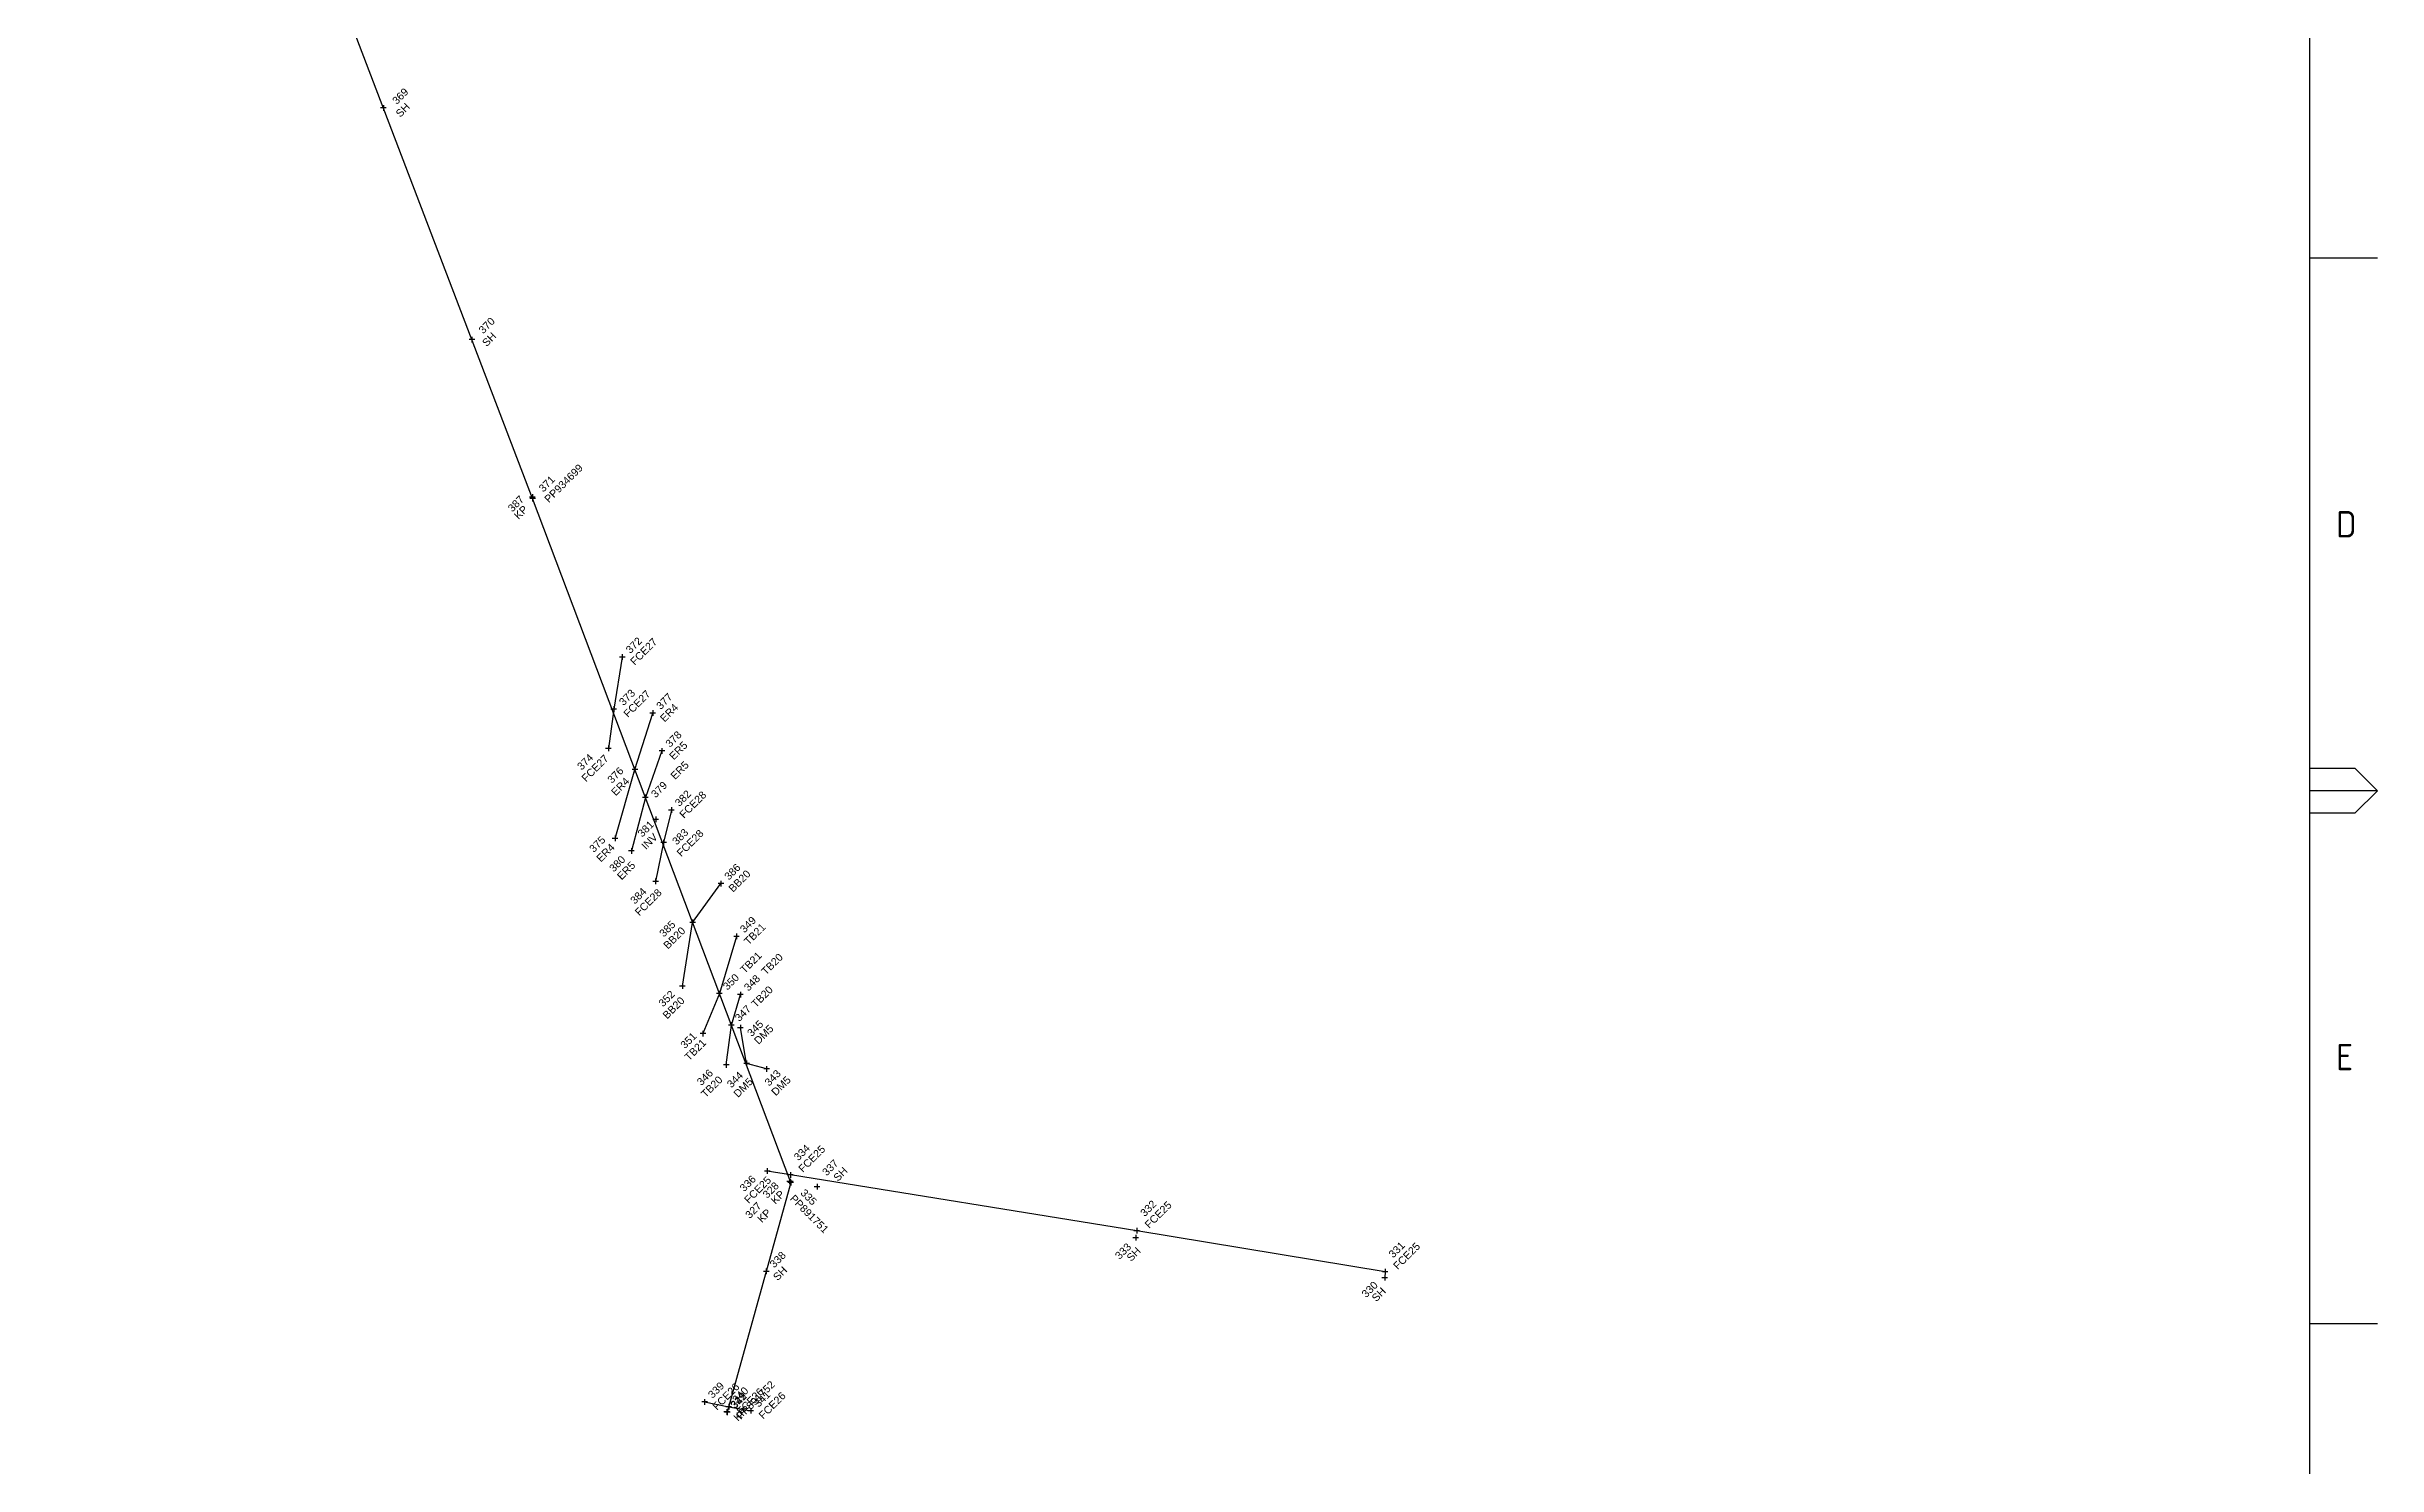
# Paper-space layout 'Survey' of a CAD drawing. Header units: metres, sheet in millimetres. Extents: x -21 to 813, y -3 to 583.
# Drawn here: x 503.3 to 812.8, y 200.6 to 389 of the extents above; entities that cross this region are included whole.
import ezdxf
from ezdxf.enums import TextEntityAlignment as Align

# ---------------------------------------------------------------- set-up
doc = ezdxf.new("R2010")
doc.units = ezdxf.units.M
doc.layers.get('0').update_dxf_attribs({"color": 6})
doc.layers.add('Notes', color=7, linetype='Continuous')
doc.layers.add('SupportsUG_SP_EXT', color=7, linetype='Continuous')
doc.layers.get('0').freeze()
doc.styles.add('ARIAL', font='arial.ttf', dxfattribs={"height": 2})
doc.styles.add('iecISOCP', font='isocp.shx')
doc.styles.get("Standard").update_dxf_attribs({"font": 'arial.ttf'})

# ---------------------------------------------------------------- blocks, each defined once
blk = doc.blocks.new('A1_FRAME_TITLE')
at = {"layer": 'Notes', "color": 3, "linetype": 'Continuous'}
blk.add_line((824.37, 5.97), (824.37, 574.39), dxfattribs=at)
at = {"layer": 'Notes', "linetype": 'Continuous'}
for p, q in [((824.35, 360.93), (833.35, 360.93)), ((824.37, 293.18), (830.35, 293.18)), ((830.35, 293.18), (833.35, 290.18)), ((833.35, 290.18), (824.35, 290.18)), ((833.35, 290.18), (830.35, 287.18)), ((830.35, 287.18), (824.37, 287.18)), ((824.35, 219.43), (833.35, 219.43))]:
    blk.add_line(p, q, dxfattribs=at)
blk.add_attdef('DRAFT_NUM', (29.9, 23.29), '', height=2.5, rotation=90)
at = {"layer": 'Notes', "color": 7, "style": 'iecISOCP'}
for s, p in [('D', (827.87, 323.81)), ('E', (827.87, 253.06))]:
    blk.add_text(s, height=3.5, dxfattribs=at).set_placement(p)
at = {"layer": 'Notes', "color": 7, "style": 'iecISOCP', "flags": 8}
blk.add_attdef('VERSION_NO', text='', height=2.5, rotation=90, dxfattribs=at).set_placement((302.04, 43.81), align=Align.MIDDLE_CENTER)
at = {"layer": 'Notes', "color": 7, "style": 'iecISOCP'}
for tag, p in [('CAP_NO', (513.19, 43.46)), ('IE_NUM', (513.05, 37.81)), ('REF_No_1', (335.24, 32.31)), ('REF_1', (362.52, 32.31)), ('GEN_WO', (441.71, 31.76)), ('HV_SWITCH', (513.46, 32.16)), ('REF_No_2', (335.24, 26.31)), ('REF_2', (362.52, 26.31)), ('OH_WO', (441.71, 25.81)), ('UBD_REF', (513.05, 25.83)), ('REF_No_3', (335.24, 20.31)), ('REF_3', (362.52, 20.31)), ('UG_WO', (441.71, 20.05)), ('GIS_MAP_No', (513.05, 20.04)), ('REF_No_4', (335.24, 14.31)), ('REF_4', (362.52, 14.31)), ('SUB_WO', (441.71, 13.81)), ('HV_OP_DIAG', (513.33, 14.2)), ('LGA', (512.95, 7.78))]:
    blk.add_attdef(tag, p, '', height=2.5, dxfattribs=at)
at = {"layer": 'Notes', "style": 'iecISOCP'}
for tag, p in [('T1', (684.37, 39.47)), ('T2', (684.37, 34.35)), ('T3', (684.37, 28.92)), ('T4', (684.37, 23.66)), ('T5', (684.37, 18.23)), ('T6', (684.37, 12.97))]:
    blk.add_attdef(tag, text='', height=3.5, dxfattribs=at).set_placement(p, align=Align.CENTER)
at = {"layer": 'Notes', "color": 7, "style": 'iecISOCP'}
for tag, p in [('scale', (567.76, 33.27)), ('DRAWN', (567.76, 24.93)), ('DATE', (567.76, 16.88)), ('CHD', (567.76, 8.37)), ('DESIGN', (605.62, 9.15))]:
    blk.add_attdef(tag, text='', height=2.5, dxfattribs=at).set_placement(p, align=Align.CENTER)
at = {"layer": 'Notes', "color": 4, "style": 'iecISOCP'}
blk.add_attdef('NUM', text='', height=7, dxfattribs=at).set_placement((792.37, 20.12), align=Align.MIDDLE_CENTER)
at = {"layer": 'Notes', "color": 1, "style": 'iecISOCP'}
blk.add_attdef('REV', text='', height=5, dxfattribs=at).set_placement((820.05, 17.1), align=Align.CENTER)
at = {"layer": 'Notes', "color": 7, "style": 'iecISOCP'}
for tag, p in [('NS', (790.71, 8.12)), ('SHTS', (805.41, 8.12))]:
    blk.add_attdef(tag, text='', height=2.5, dxfattribs=at).set_placement(p, align=Align.MIDDLE)
at = {"layer": 'Notes', "style": 'iecISOCP'}
blk.add_attdef('ExportID', (9.08, 2.39), '', height=2.5, dxfattribs=at)
at = {"layer": 'Notes', "style": 'iecISOCP', "flags": 1}
for tag, p in [('ProjectType', (14.17, -26.8)), ('ProjectNumber', (23.56, -26.82)), ('DrawingNumber', (35.51, -26.8)), ('ProjectDescription', (47.56, -26.83)), ('ExportDate', (60.28, -26.79)), ('ExportUserName', (69.15, -26.8)), ('DesignerCompanyName', (81.48, -26.79)), ('ExportAreaOfInterest', (97.1, -26.81)), ('GIS_SUCCESS', (112, -26.78)), ('CAD_SUCCESS', (121.79, -26.78)), ('DEPOTCODE', (132.11, -26.88)), ('ExportCategories', (140.08, -26.8)), ('Comments', (154.38, -26.88))]:
    blk.add_attdef(tag, p, '', height=1, dxfattribs=at)

psp = doc.layouts.new('Survey')

# ---------------------------------------------------------------- linework, layer by layer
at = {"layer": 'Notes', "ltscale": 10}
for p, q in [((567.83, 328.96), (503.29, 497.97)), ((602.12, 238.17), (567.83, 328.96)), ((602.12, 238.17), (593.67, 207.66))]:
    psp.add_line(p, q, dxfattribs=at)
at = {"layer": 'Notes'}
for p, q in [((548.02, 381.21), (548.02, 380.46)), ((559.77, 350.45), (559.77, 349.7)), ((567.81, 329.54), (567.81, 328.79)), ((567.83, 329.33), (567.83, 328.58)), ((579.74, 308.31), (579.74, 307.56)), ((578.62, 301.39), (578.62, 300.64)), ((581.42, 292.98), (583.79, 300.49)), ((583.79, 300.86), (583.79, 300.11)), ((577.9, 296.17), (577.9, 295.42)), ((585.01, 295.48), (582.81, 289.29)), ((585.01, 295.85), (585.01, 295.1)), ((578.78, 283.86), (581.42, 292.98)), ((581.42, 293.36), (581.42, 292.61)), ((582.81, 289.29), (580.95, 282.19)), ((582.81, 289.67), (582.81, 288.92)), ((586.26, 288), (586.26, 287.25)), ((584.18, 286.75), (584.18, 286)), ((578.78, 284.24), (578.78, 283.49)), ((580.95, 282.56), (580.95, 281.81)), ((585.23, 283.68), (585.23, 282.93)), ((584.17, 278.52), (584.17, 277.77)), ((589.08, 272.7), (592.84, 277.86)), ((592.84, 278.23), (592.84, 277.48)), ((587.73, 264.23), (589.08, 272.7)), ((589.08, 273.07), (589.08, 272.32)), ((594.9, 270.84), (592.64, 263.25)), ((594.9, 271.22), (594.9, 270.47)), ((587.73, 264.61), (587.73, 263.86)), ((592.64, 263.25), (590.45, 257.94)), ((592.64, 263.62), (592.64, 262.87)), ((594.22, 259.07), (595.43, 263.11)), ((595.43, 263.49), (595.43, 262.74)), ((590.45, 258.32), (590.45, 257.57)), ((593.53, 253.77), (594.22, 259.07)), ((594.22, 259.45), (594.22, 258.7)), ((595.42, 259.08), (595.42, 258.33)), ((596.25, 253.97), (595.42, 258.71)), ((593.53, 254.15), (593.53, 253.4)), ((596.25, 254.35), (596.25, 253.6)), ((598.91, 253.25), (596.25, 253.97)), ((598.91, 253.63), (598.91, 252.88)), ((599, 240.07), (599, 239.32)), ((601.95, 238.68), (601.95, 237.93)), ((602.05, 238.66), (602.05, 237.91)), ((602.06, 239.55), (602.06, 238.8)), ((602.12, 238.54), (602.12, 237.79)), ((605.62, 237.98), (605.62, 237.23)), ((647.92, 231.21), (647.92, 230.46)), ((648.06, 232.13), (648.06, 231.38)), ((598.85, 226.75), (598.85, 226)), ((681.05, 226.7), (681.05, 225.95)), ((680.99, 225.91), (680.99, 225.16)), ((590.66, 209.42), (590.66, 208.67)), ((593.61, 208.09), (593.61, 207.34)), ((593.67, 208.03), (593.67, 207.28)), ((593.88, 208.77), (593.88, 208.02)), ((596.8, 208.23), (596.8, 207.48))]:
    psp.add_line(p, q, dxfattribs=at)
at = {"layer": 'Notes', "linetype": 'Continuous', "ltscale": 2}
for p, q in [((579.74, 307.93), (578.62, 301.01)), ((578.62, 301.01), (577.9, 295.8)), ((586.26, 287.62), (585.23, 283.31)), ((585.23, 283.31), (584.17, 278.15)), ((602.06, 239.17), (599, 239.69)), ((648.06, 231.75), (602.06, 239.17)), ((681.05, 226.32), (648.06, 231.75)), ((590.66, 209.05), (593.88, 208.4)), ((593.88, 208.4), (596.8, 207.86))]:
    psp.add_line(p, q, dxfattribs=at)
at = {"layer": 'Notes'}
for points in [[(548.4, 380.83), (548.02, 380.83), (547.65, 380.83)], [(560.14, 350.07), (559.77, 350.07), (559.39, 350.07)], [(568.18, 329.17), (567.81, 329.17), (567.43, 329.17)], [(568.21, 328.96), (567.83, 328.96), (567.46, 328.96)], [(580.11, 307.93), (579.74, 307.93), (579.36, 307.93)], [(578.99, 301.01), (578.62, 301.01), (578.24, 301.01)], [(584.16, 300.49), (583.79, 300.49), (583.41, 300.49)], [(578.27, 295.8), (577.9, 295.8), (577.52, 295.8)], [(585.39, 295.48), (585.01, 295.48), (584.64, 295.48)], [(581.79, 292.98), (581.42, 292.98), (581.04, 292.98)], [(583.18, 289.29), (582.81, 289.29), (582.43, 289.29)], [(584.55, 286.38), (584.18, 286.38), (583.8, 286.38)], [(586.64, 287.62), (586.26, 287.62), (585.89, 287.62)], [(579.16, 283.86), (578.78, 283.86), (578.41, 283.86)], [(581.33, 282.19), (580.95, 282.19), (580.58, 282.19)], [(585.61, 283.31), (585.23, 283.31), (584.86, 283.31)], [(584.54, 278.15), (584.17, 278.15), (583.79, 278.15)], [(593.21, 277.86), (592.84, 277.86), (592.46, 277.86)], [(589.45, 272.7), (589.08, 272.7), (588.7, 272.7)], [(595.28, 270.84), (594.9, 270.84), (594.53, 270.84)], [(588.1, 264.23), (587.73, 264.23), (587.35, 264.23)], [(593.02, 263.25), (592.64, 263.25), (592.27, 263.25)], [(595.8, 263.11), (595.43, 263.11), (595.05, 263.11)], [(590.83, 257.94), (590.45, 257.94), (590.08, 257.94)], [(594.6, 259.07), (594.22, 259.07), (593.85, 259.07)], [(595.79, 258.71), (595.42, 258.71), (595.04, 258.71)], [(596.63, 253.97), (596.25, 253.97), (595.88, 253.97)], [(593.91, 253.77), (593.53, 253.77), (593.16, 253.77)], [(599.29, 253.25), (598.91, 253.25), (598.54, 253.25)], [(599.38, 239.69), (599, 239.69), (598.63, 239.69)], [(602.44, 239.17), (602.06, 239.17), (601.69, 239.17)], [(602.32, 238.3), (601.95, 238.3), (601.57, 238.3)], [(602.42, 238.29), (602.05, 238.29), (601.67, 238.29)], [(602.49, 238.17), (602.12, 238.17), (601.74, 238.17)], [(605.99, 237.61), (605.62, 237.61), (605.24, 237.61)], [(648.29, 230.83), (647.92, 230.83), (647.54, 230.83)], [(648.43, 231.75), (648.06, 231.75), (647.68, 231.75)], [(599.23, 226.37), (598.85, 226.37), (598.48, 226.37)], [(681.42, 226.32), (681.05, 226.32), (680.67, 226.32)], [(681.36, 225.53), (680.99, 225.53), (680.61, 225.53)], [(591.04, 209.05), (590.66, 209.05), (590.29, 209.05)], [(593.99, 207.72), (593.61, 207.72), (593.24, 207.72)], [(594.05, 207.66), (593.67, 207.66), (593.3, 207.66)], [(594.25, 208.4), (593.88, 208.4), (593.5, 208.4)], [(597.18, 207.86), (596.8, 207.86), (596.43, 207.86)]]:
    psp.add_lwpolyline(points, dxfattribs=at)

# ---------------------------------------------------------------- block references
at = {"layer": 'SupportsUG_SP_EXT'}
psp.add_blockref('A1_FRAME_TITLE', (-20.55, 0), dxfattribs=at)

# ---------------------------------------------------------------- texts
at = {"layer": 'Notes', "style": 'ARIAL'}
for s, rotation, p in [('369', 45, (549.79, 381.22)), ('SH', 45, (550.25, 379.51)), ('370', 45, (561.27, 350.77)), ('SH', 45, (561.73, 349.07)), ('371', 45, (569.25, 329.75)), ('PP934699', 45, (569.99, 328.33)), ('387', 45, (565.14, 327.11)), ('KP', 45, (565.97, 326.13)), ('372', 45, (580.8, 308.32)), ('FCE27', 45, (581.4, 306.76)), ('373', 45, (579.9, 301.4)), ('FCE27', 45, (580.5, 299.84)), ('377', 45, (584.85, 300.88)), ('ER4', 45, (585.35, 299.22)), ('378', 45, (586.07, 295.86)), ('374', 45, (574.34, 292.84)), ('FCE27', 45, (574.94, 291.28)), ('ER5', 45, (586.58, 294.2)), ('ER5', 45, (586.75, 291.58)), ('376', 45, (578.36, 291.08)), ('ER4', 45, (578.86, 289.42)), ('379', 45, (584.16, 289.16)), ('382', 45, (587.32, 288.01)), ('FCE28', 45, (587.92, 286.45)), ('381', 45, (582.38, 283.94)), ('383', 45, (586.96, 282.9)), ('FCE28', 45, (587.56, 281.34)), ('375', 45, (575.95, 281.91)), ('ER4', 45, (576.91, 280.64)), ('INV', 45, (582.88, 282.28)), ('380', 45, (578.6, 279.31)), ('ER5', 45, (579.65, 278.26)), ('386', 45, (593.89, 278.24)), ('BB20', 45, (594.45, 276.63)), ('384', 45, (581.4, 275.05)), ('FCE28', 45, (582, 273.48)), ('385', 45, (585.25, 270.68)), ('349', 45, (595.96, 271.23)), ('TB21', 45, (596.51, 269.62)), ('BB20', 45, (585.8, 269.08)), ('TB21', 45, (595.99, 265.84)), ('TB20', 45, (598.81, 265.62)), ('352', 45, (585.15, 261.41)), ('350', 45, (593.7, 263.63)), ('348', 45, (596.49, 263.5)), ('TB20', 45, (597.47, 261.3)), ('BB20', 45, (585.7, 259.8)), ('347', 45, (595.28, 259.46)), ('351', 45, (588.06, 255.86)), ('TB21', 45, (588.61, 254.25)), ('345', 45, (596.92, 257.45)), ('DM5', 45, (597.83, 256.42)), ('346', 45, (590.24, 250.95)), ('TB20', 45, (590.79, 249.34)), ('344', 45, (594.23, 250.65)), ('DM5', 45, (595.1, 249.38)), ('343', 45, (599.24, 250.89)), ('DM5', 45, (600.13, 249.6)), ('334', 45, (603.12, 240.98)), ('FCE25', 45, (603.72, 239.42)), ('336', 45, (595.93, 236.87)), ('FCE25', 45, (596.53, 235.31)), ('337', 45, (606.88, 238.97)), ('SH', 45, (608.38, 238.24)), ('327', 45, (596.67, 233.3)), ('328', 45, (598.98, 235.99)), ('KP', 45, (600.08, 235.21)), ('PP891751', 315, (601.91, 235.95)), ('335', 315, (603.32, 236.7)), ('332', 45, (649.12, 233.56)), ('FCE25', 45, (649.72, 232)), ('KP', 45, (598.28, 232.74)), ('333', 45, (645.77, 227.88)), ('SH', 45, (647.31, 227.61)), ('331', 45, (682.11, 228.08)), ('FCE25', 45, (682.71, 226.52)), ('338', 45, (599.91, 226.76)), ('SH', 45, (600.36, 225.05)), ('330', 45, (678.52, 222.8)), ('SH', 45, (679.86, 222.26)), ('339', 45, (591.72, 209.43)), ('FCE26', 45, (592.32, 207.87)), ('340', 45, (594.94, 208.78)), ('PP891752', 45, (595.48, 206.63)), ('FCE26', 45, (595.54, 207.22)), ('329', 45, (594.67, 208.1)), ('342', 45, (594.73, 208.04)), ('KP', 45, (595.12, 206.4)), ('341', 45, (597.86, 208.25)), ('FCE26', 45, (598.46, 206.68))]:
    psp.add_text(s, height=1, rotation=rotation, dxfattribs=at).set_placement(p)

doc.saveas('drawing.dxf')
